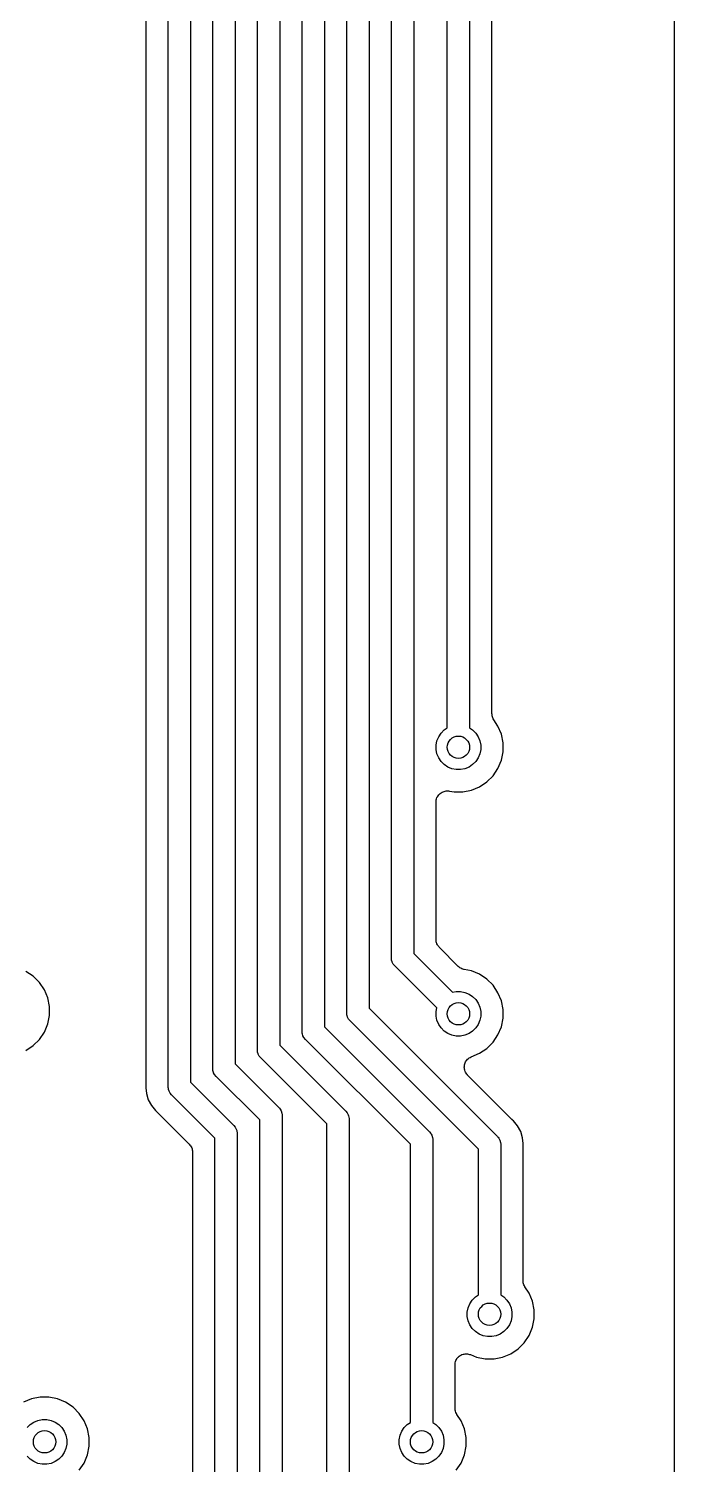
# Model space of a CAD drawing. Extents: x 49 to 143, y -158 to -38.
# Drawn here: x 137.12 to 142.9, y -123.04 to -110.17 of the extents above; entities that cross this region are included whole.
import ezdxf

# ---------------------------------------------------------------- set-up
doc = ezdxf.new("R2010")
doc.units = 0
doc.layers.add('BLACK', color=7, linetype='CONTINUOUS')

msp = doc.modelspace()

# ---------------------------------------------------------------- linework, layer by layer
at = {"layer": 'BLACK', "linetype": 'CONTINUOUS'}
for p, q in [((142.904, -38.2115), (142.904, -147.211)), ((140.37, -118.494), (140.37, -49.1291)), ((140.57, -49.0926), (140.57, -118.458)), ((140.87, -116.438), (140.87, -49.0634)), ((141.07, -49.0269), (141.07, -116.438)), ((141.27, -116.31), (141.27, -49.0416)), ((139.97, -118.986), (139.97, -54.996)), ((140.17, -54.9595), (140.17, -118.95)), ((139.57, -119.152), (139.57, -55.1617)), ((139.77, -55.1252), (139.77, -119.116)), ((139.17, -119.318), (139.17, -56.4058)), ((139.37, -56.3693), (139.37, -119.281)), ((138.97, -63.5061), (138.97, -119.447)), ((138.77, -119.484), (138.77, -63.5427)), ((138.37, -119.649), (138.37, -63.7084)), ((138.57, -63.6718), (138.57, -119.613)), ((138.17, -108.495), (138.17, -119.635)), ((141.271, -116.319), (141.27, -116.31)), ((141.272, -116.328), (141.271, -116.319)), ((141.272, -116.329), (141.272, -116.328)), ((141.275, -116.338), (141.272, -116.329)), ((141.272, -116.329), (141.272, -116.329)), ((141.277, -116.347), (141.275, -116.338)), ((141.277, -116.348), (141.277, -116.347)), ((141.278, -116.348), (141.277, -116.348)), ((141.282, -116.356), (141.278, -116.348)), ((141.286, -116.364), (141.282, -116.356)), ((141.287, -116.365), (141.286, -116.364)), ((141.287, -116.366), (141.287, -116.365)), ((141.287, -116.365), (141.287, -116.365)), ((141.287, -116.365), (141.287, -116.365)), ((141.324, -116.422), (141.287, -116.366)), ((140.778, -116.553), (140.793, -116.517)), ((140.793, -116.517), (140.815, -116.484)), ((140.815, -116.484), (140.843, -116.456)), ((140.843, -116.456), (140.87, -116.438)), ((141.07, -116.438), (141.097, -116.456)), ((141.097, -116.456), (141.125, -116.484)), ((141.125, -116.484), (141.147, -116.517)), ((141.147, -116.517), (141.162, -116.553)), ((141.355, -116.495), (141.324, -116.422)), ((141.37, -116.572), (141.355, -116.495)), ((140.77, -116.592), (140.778, -116.553)), ((140.77, -116.631), (140.77, -116.592)), ((140.778, -116.67), (140.77, -116.631)), ((141.162, -116.553), (141.17, -116.592)), ((141.17, -116.631), (141.162, -116.67)), ((141.17, -116.592), (141.17, -116.631)), ((141.355, -116.728), (141.37, -116.651)), ((141.37, -116.651), (141.37, -116.572)), ((140.793, -116.706), (140.778, -116.67)), ((140.815, -116.739), (140.793, -116.706)), ((140.843, -116.767), (140.815, -116.739)), ((140.875, -116.789), (140.843, -116.767)), ((140.912, -116.804), (140.875, -116.789)), ((141.065, -116.789), (141.028, -116.804)), ((141.097, -116.767), (141.065, -116.789)), ((141.125, -116.739), (141.097, -116.767)), ((141.147, -116.706), (141.125, -116.739)), ((141.162, -116.67), (141.147, -116.706)), ((141.324, -116.801), (141.355, -116.728)), ((140.95, -116.811), (140.912, -116.804)), ((140.99, -116.811), (140.95, -116.811)), ((141.028, -116.804), (140.99, -116.811)), ((141.225, -116.922), (141.281, -116.866)), ((141.281, -116.866), (141.324, -116.801)), ((140.783, -117.054), (140.787, -117.045)), ((140.787, -117.045), (140.794, -117.038)), ((140.787, -117.045), (140.787, -117.045)), ((140.787, -117.045), (140.787, -117.045)), ((140.794, -117.038), (140.8, -117.03)), ((140.8, -117.03), (140.807, -117.024)), ((140.8, -117.03), (140.8, -117.03)), ((140.8, -117.03), (140.8, -117.03)), ((140.807, -117.024), (140.815, -117.018)), ((140.815, -117.018), (140.824, -117.013)), ((140.815, -117.018), (140.815, -117.018)), ((140.815, -117.018), (140.815, -117.018)), ((140.824, -117.013), (140.832, -117.009)), ((140.832, -117.009), (140.832, -117.009)), ((140.832, -117.009), (140.833, -117.009)), ((140.833, -117.009), (140.842, -117.006)), ((140.842, -117.006), (140.851, -117.003)), ((140.851, -117.003), (140.861, -117.002)), ((140.851, -117.003), (140.851, -117.003)), ((140.851, -117.003), (140.851, -117.003)), ((140.861, -117.002), (140.87, -117.001)), ((140.87, -117.001), (140.87, -117.001)), ((140.87, -117.001), (140.871, -117.001)), ((140.871, -117.001), (140.88, -117.002)), ((140.88, -117.002), (140.89, -117.003)), ((140.89, -117.003), (140.931, -117.011)), ((140.931, -117.011), (141.009, -117.011)), ((141.009, -117.011), (141.087, -116.996)), ((141.087, -116.996), (141.159, -116.966)), ((141.159, -116.966), (141.225, -116.922)), ((140.77, -117.1), (140.771, -117.09)), ((140.77, -117.101), (140.77, -117.1)), ((140.77, -117.1), (140.77, -117.1)), ((140.77, -118.333), (140.77, -117.101)), ((140.77, -117.101), (140.77, -117.101)), ((140.77, -117.101), (140.77, -117.101)), ((140.771, -117.09), (140.772, -117.081)), ((140.772, -117.081), (140.775, -117.072)), ((140.772, -117.081), (140.772, -117.081)), ((140.772, -117.081), (140.772, -117.081)), ((140.775, -117.072), (140.778, -117.062)), ((140.778, -117.062), (140.783, -117.054)), ((140.778, -117.062), (140.778, -117.062)), ((140.778, -117.062), (140.778, -117.062)), ((140.771, -118.343), (140.77, -118.333)), ((140.57, -118.458), (140.918, -118.805)), ((140.772, -118.352), (140.771, -118.343)), ((140.772, -118.353), (140.772, -118.352)), ((140.772, -118.352), (140.772, -118.352)), ((140.775, -118.362), (140.772, -118.353)), ((140.777, -118.37), (140.775, -118.362)), ((140.777, -118.371), (140.777, -118.37)), ((140.778, -118.371), (140.777, -118.371)), ((140.782, -118.38), (140.778, -118.371)), ((140.786, -118.388), (140.782, -118.38)), ((140.787, -118.389), (140.786, -118.388)), ((140.786, -118.388), (140.786, -118.388)), ((140.793, -118.396), (140.787, -118.389)), ((140.798, -118.403), (140.793, -118.396)), ((140.799, -118.404), (140.798, -118.403)), ((140.969, -118.574), (140.799, -118.404)), ((140.799, -118.404), (140.799, -118.404)), ((140.799, -118.404), (140.799, -118.404)), ((140.799, -118.404), (140.799, -118.404)), ((140.37, -118.499), (140.37, -118.494)), ((140.371, -118.519), (140.37, -118.499)), ((140.376, -118.534), (140.371, -118.519)), ((140.377, -118.537), (140.376, -118.534)), ((140.386, -118.555), (140.377, -118.537)), ((140.399, -118.57), (140.386, -118.555)), ((140.403, -118.573), (140.399, -118.57)), ((140.776, -118.947), (140.403, -118.573)), ((140.976, -118.58), (140.969, -118.574)), ((140.983, -118.586), (140.976, -118.58)), ((140.984, -118.586), (140.983, -118.586)), ((140.992, -118.591), (140.984, -118.586)), ((140.984, -118.586), (140.984, -118.586)), ((141, -118.595), (140.992, -118.591)), ((137.161, -118.663), (137.095, -118.619)), ((137.217, -118.719), (137.161, -118.663)), ((137.26, -118.784), (137.217, -118.719)), ((141.001, -118.595), (141, -118.595)), ((141.01, -118.598), (141.001, -118.595)), ((141.001, -118.595), (141.001, -118.595)), ((141.019, -118.601), (141.01, -118.598)), ((141.02, -118.601), (141.019, -118.601)), ((141.087, -118.614), (141.02, -118.601)), ((141.02, -118.601), (141.02, -118.601)), ((141.02, -118.601), (141.02, -118.601)), ((141.02, -118.601), (141.02, -118.601)), ((141.159, -118.645), (141.087, -118.614)), ((141.225, -118.688), (141.159, -118.645)), ((141.281, -118.744), (141.225, -118.688)), ((137.291, -118.857), (137.26, -118.784)), ((140.918, -118.805), (140.95, -118.799)), ((140.95, -118.799), (140.99, -118.799)), ((140.99, -118.799), (141.028, -118.807)), ((141.028, -118.807), (141.065, -118.822)), ((141.065, -118.822), (141.097, -118.844)), ((141.097, -118.844), (141.125, -118.872)), ((141.324, -118.81), (141.281, -118.744)), ((141.355, -118.882), (141.324, -118.81)), ((137.306, -118.934), (137.291, -118.857)), ((137.306, -119.013), (137.306, -118.934)), ((140.17, -118.95), (141.317, -120.097)), ((140.77, -118.979), (140.776, -118.947)), ((141.125, -118.872), (141.147, -118.904)), ((141.147, -118.904), (141.162, -118.941)), ((141.162, -118.941), (141.17, -118.979)), ((141.37, -118.96), (141.355, -118.882)), ((141.37, -119.038), (141.37, -118.96)), ((137.26, -119.163), (137.291, -119.09)), ((137.291, -119.09), (137.306, -119.013)), ((139.97, -118.991), (139.97, -118.986)), ((139.97, -118.996), (139.97, -118.991)), ((139.971, -119.006), (139.97, -118.996)), ((139.97, -118.996), (139.97, -118.996)), ((139.971, -119.011), (139.971, -119.006)), ((139.973, -119.015), (139.971, -119.011)), ((139.977, -119.03), (139.973, -119.015)), ((139.986, -119.047), (139.977, -119.03)), ((139.999, -119.062), (139.986, -119.047)), ((140.003, -119.066), (139.999, -119.062)), ((141.149, -120.212), (140.003, -119.066)), ((140.77, -119.019), (140.77, -118.979)), ((140.778, -119.057), (140.77, -119.019)), ((140.793, -119.094), (140.778, -119.057)), ((140.815, -119.126), (140.793, -119.094)), ((141.147, -119.094), (141.125, -119.126)), ((141.162, -119.057), (141.147, -119.094)), ((141.17, -119.019), (141.162, -119.057)), ((141.17, -118.979), (141.17, -119.019)), ((141.355, -119.116), (141.37, -119.038)), ((137.161, -119.284), (137.217, -119.229)), ((137.217, -119.229), (137.26, -119.163)), ((139.569, -119.157), (139.57, -119.152)), ((139.57, -119.162), (139.569, -119.157)), ((139.571, -119.17), (139.57, -119.162)), ((139.57, -119.162), (139.57, -119.162)), ((139.571, -119.177), (139.571, -119.17)), ((139.572, -119.18), (139.571, -119.177)), ((139.577, -119.196), (139.572, -119.18)), ((139.586, -119.213), (139.577, -119.196)), ((139.599, -119.228), (139.586, -119.213)), ((139.603, -119.231), (139.599, -119.228)), ((140.54, -120.168), (139.603, -119.231)), ((139.77, -119.116), (140.707, -120.053)), ((140.843, -119.154), (140.815, -119.126)), ((140.875, -119.176), (140.843, -119.154)), ((140.912, -119.191), (140.875, -119.176)), ((140.95, -119.199), (140.912, -119.191)), ((140.99, -119.199), (140.95, -119.199)), ((141.028, -119.191), (140.99, -119.199)), ((141.065, -119.176), (141.028, -119.191)), ((141.097, -119.154), (141.065, -119.176)), ((141.125, -119.126), (141.097, -119.154)), ((141.281, -119.254), (141.324, -119.188)), ((141.324, -119.188), (141.355, -119.116)), ((137.095, -119.328), (137.161, -119.284)), ((139.169, -119.323), (139.17, -119.318)), ((139.171, -119.342), (139.169, -119.323)), ((139.176, -119.359), (139.171, -119.342)), ((139.177, -119.361), (139.176, -119.359)), ((139.186, -119.379), (139.177, -119.361)), ((139.37, -119.281), (139.958, -119.869)), ((141.083, -119.385), (141.159, -119.353)), ((141.159, -119.353), (141.225, -119.31)), ((141.225, -119.31), (141.281, -119.254)), ((138.769, -119.488), (138.77, -119.484)), ((138.771, -119.508), (138.769, -119.488)), ((138.97, -119.447), (139.358, -119.835)), ((139.199, -119.394), (139.186, -119.379)), ((139.203, -119.397), (139.199, -119.394)), ((139.79, -119.985), (139.203, -119.397)), ((141.022, -119.476), (141.023, -119.467)), ((141.022, -119.477), (141.022, -119.476)), ((141.023, -119.486), (141.022, -119.477)), ((141.022, -119.477), (141.022, -119.477)), ((141.023, -119.467), (141.024, -119.457)), ((141.023, -119.496), (141.023, -119.486)), ((141.024, -119.457), (141.027, -119.448)), ((141.024, -119.457), (141.024, -119.457)), ((141.024, -119.457), (141.024, -119.457)), ((141.027, -119.448), (141.029, -119.439)), ((141.029, -119.439), (141.03, -119.439)), ((141.03, -119.438), (141.034, -119.43)), ((141.03, -119.439), (141.03, -119.438)), ((141.034, -119.43), (141.039, -119.422)), ((141.039, -119.421), (141.045, -119.414)), ((141.039, -119.422), (141.039, -119.421)), ((141.039, -119.421), (141.039, -119.421)), ((141.045, -119.414), (141.051, -119.407)), ((141.051, -119.406), (141.059, -119.4)), ((141.051, -119.407), (141.051, -119.406)), ((141.051, -119.406), (141.051, -119.406)), ((141.059, -119.4), (141.066, -119.394)), ((141.066, -119.394), (141.066, -119.394)), ((141.066, -119.394), (141.067, -119.394)), ((141.067, -119.394), (141.075, -119.39)), ((141.075, -119.39), (141.083, -119.385)), ((138.57, -119.613), (138.954, -119.997)), ((138.777, -119.525), (138.771, -119.508)), ((138.777, -119.527), (138.777, -119.525)), ((138.786, -119.544), (138.777, -119.527)), ((138.799, -119.56), (138.786, -119.544)), ((138.803, -119.563), (138.799, -119.56)), ((139.19, -119.95), (138.803, -119.563)), ((141.026, -119.505), (141.023, -119.496)), ((141.023, -119.496), (141.023, -119.496)), ((141.023, -119.496), (141.023, -119.496)), ((141.029, -119.515), (141.026, -119.505)), ((141.033, -119.523), (141.029, -119.515)), ((141.029, -119.515), (141.029, -119.515)), ((141.029, -119.515), (141.029, -119.515)), ((141.038, -119.532), (141.033, -119.523)), ((141.044, -119.54), (141.038, -119.532)), ((141.038, -119.532), (141.038, -119.532)), ((141.038, -119.532), (141.038, -119.532)), ((141.05, -119.547), (141.044, -119.54)), ((141.051, -119.548), (141.05, -119.547)), ((141.05, -119.547), (141.05, -119.547)), ((141.05, -119.547), (141.05, -119.547)), ((141.05, -119.547), (141.05, -119.547)), ((141.448, -119.945), (141.051, -119.548)), ((138.169, -119.644), (138.168, -119.654)), ((138.168, -119.654), (138.169, -119.664)), ((138.17, -119.636), (138.169, -119.64)), ((138.169, -119.64), (138.169, -119.644)), ((138.169, -119.664), (138.174, -119.713)), ((138.17, -119.635), (138.17, -119.636)), ((138.174, -119.713), (138.191, -119.77)), ((138.369, -119.654), (138.37, -119.649)), ((138.37, -119.659), (138.369, -119.654)), ((138.371, -119.67), (138.37, -119.659)), ((138.37, -119.659), (138.37, -119.659)), ((138.371, -119.674), (138.371, -119.67)), ((138.372, -119.677), (138.371, -119.674)), ((138.377, -119.693), (138.372, -119.677)), ((138.386, -119.71), (138.377, -119.693)), ((138.399, -119.725), (138.386, -119.71)), ((138.403, -119.728), (138.399, -119.725)), ((138.787, -120.113), (138.403, -119.728)), ((138.191, -119.77), (138.219, -119.822)), ((138.219, -119.822), (138.257, -119.867)), ((138.257, -119.867), (138.264, -119.874)), ((138.264, -119.874), (138.266, -119.874)), ((138.266, -119.874), (138.268, -119.877)), ((138.268, -119.877), (138.272, -119.88)), ((139.358, -119.835), (139.361, -119.838)), ((139.361, -119.838), (139.365, -119.842)), ((139.365, -119.842), (139.365, -119.842)), ((139.365, -119.842), (139.367, -119.845)), ((139.367, -119.845), (139.374, -119.853)), ((139.374, -119.853), (139.383, -119.87)), ((139.383, -119.87), (139.389, -119.889)), ((139.958, -119.869), (139.962, -119.872)), ((139.962, -119.872), (139.974, -119.887)), ((138.272, -119.88), (138.558, -120.166)), ((138.954, -119.997), (138.958, -120)), ((138.958, -120), (138.971, -120.016)), ((139.19, -124.876), (139.19, -119.95)), ((139.389, -119.889), (139.39, -119.904)), ((139.39, -119.904), (139.39, -119.904)), ((139.39, -119.904), (139.391, -119.909)), ((139.391, -119.909), (139.39, -119.914)), ((139.39, -119.914), (139.39, -124.912)), ((139.79, -125.112), (139.79, -119.985)), ((139.974, -119.887), (139.983, -119.905)), ((139.983, -119.905), (139.986, -119.914)), ((139.986, -119.914), (139.989, -119.924)), ((139.989, -119.924), (139.989, -119.924)), ((139.989, -119.924), (139.99, -119.938)), ((139.99, -119.938), (139.99, -119.938)), ((139.99, -119.938), (139.991, -119.943)), ((139.991, -119.943), (139.99, -119.948)), ((139.99, -119.948), (139.99, -125.112)), ((141.451, -119.947), (141.448, -119.945)), ((141.454, -119.95), (141.451, -119.947)), ((141.455, -119.951), (141.454, -119.95)), ((141.463, -119.958), (141.455, -119.951)), ((141.5, -120.003), (141.463, -119.958)), ((141.528, -120.055), (141.5, -120.003)), ((138.787, -124.495), (138.787, -120.113)), ((138.971, -120.016), (138.98, -120.033)), ((138.98, -120.033), (138.984, -120.046)), ((138.984, -120.046), (138.986, -120.052)), ((138.986, -120.052), (138.986, -120.052)), ((138.986, -120.052), (138.987, -120.067)), ((138.987, -120.067), (138.987, -120.067)), ((138.987, -120.067), (138.988, -120.071)), ((138.988, -120.071), (138.987, -120.076)), ((138.987, -120.076), (138.987, -124.531)), ((140.707, -120.053), (140.711, -120.056)), ((140.711, -120.056), (140.723, -120.071)), ((140.723, -120.071), (140.726, -120.077)), ((140.726, -120.077), (140.733, -120.088)), ((140.733, -120.088), (140.738, -120.107)), ((140.738, -120.107), (140.738, -120.107)), ((140.738, -120.107), (140.74, -120.122)), ((140.74, -120.122), (140.74, -120.122)), ((140.74, -120.122), (140.74, -120.127)), ((140.74, -120.127), (140.74, -120.132)), ((140.74, -120.132), (140.74, -122.661)), ((141.317, -120.097), (141.32, -120.1)), ((141.32, -120.1), (141.324, -120.104)), ((141.324, -120.104), (141.324, -120.104)), ((141.324, -120.104), (141.326, -120.106)), ((141.326, -120.106), (141.333, -120.115)), ((141.333, -120.115), (141.342, -120.132)), ((141.342, -120.132), (141.348, -120.151)), ((141.545, -120.112), (141.528, -120.055)), ((141.55, -120.161), (141.545, -120.112)), ((138.558, -120.166), (138.558, -120.167)), ((138.558, -120.167), (138.558, -120.167)), ((138.558, -120.167), (138.558, -120.167)), ((138.558, -120.167), (138.559, -120.167)), ((138.559, -120.167), (138.565, -120.175)), ((138.565, -120.175), (138.57, -120.182)), ((138.57, -120.182), (138.571, -120.182)), ((138.571, -120.182), (138.571, -120.183)), ((138.571, -120.183), (138.575, -120.191)), ((138.575, -120.191), (138.58, -120.199)), ((138.58, -120.199), (138.58, -120.199)), ((138.58, -120.199), (138.58, -120.2)), ((138.58, -120.2), (138.583, -120.209)), ((138.583, -120.209), (138.585, -120.218)), ((138.585, -120.218), (138.585, -120.218)), ((138.585, -120.218), (138.585, -120.219)), ((138.585, -120.219), (138.586, -120.228)), ((138.586, -120.228), (138.587, -120.237)), ((138.587, -120.237), (138.587, -124.371)), ((140.54, -122.661), (140.54, -120.168)), ((141.149, -121.518), (141.149, -120.212)), ((141.348, -120.151), (141.349, -120.166)), ((141.349, -120.166), (141.349, -120.166)), ((141.349, -120.166), (141.35, -120.171)), ((141.35, -120.171), (141.349, -120.176)), ((141.349, -120.176), (141.349, -121.518)), ((141.549, -120.189), (141.55, -120.185)), ((141.549, -120.19), (141.549, -120.189)), ((141.549, -121.39), (141.549, -120.19)), ((141.551, -120.171), (141.55, -120.161)), ((141.55, -120.161), (141.55, -120.161)), ((141.55, -120.181), (141.551, -120.171)), ((141.55, -120.185), (141.55, -120.181)), ((141.55, -121.399), (141.549, -121.39)), ((141.551, -121.408), (141.55, -121.399)), ((141.551, -121.409), (141.551, -121.408)), ((141.554, -121.418), (141.551, -121.409)), ((141.551, -121.409), (141.551, -121.409)), ((141.557, -121.427), (141.554, -121.418)), ((141.094, -121.564), (141.122, -121.536)), ((141.122, -121.536), (141.149, -121.518)), ((141.349, -121.518), (141.377, -121.536)), ((141.377, -121.536), (141.405, -121.564)), ((141.557, -121.428), (141.557, -121.427)), ((141.561, -121.436), (141.557, -121.428)), ((141.557, -121.428), (141.557, -121.428)), ((141.565, -121.444), (141.561, -121.436)), ((141.566, -121.445), (141.565, -121.444)), ((141.566, -121.446), (141.566, -121.445)), ((141.566, -121.445), (141.566, -121.445)), ((141.566, -121.445), (141.566, -121.445)), ((141.604, -121.502), (141.566, -121.446)), ((141.634, -121.575), (141.604, -121.502)), ((141.049, -121.672), (141.057, -121.633)), ((141.049, -121.711), (141.049, -121.672)), ((141.057, -121.633), (141.072, -121.597)), ((141.072, -121.597), (141.094, -121.564)), ((141.405, -121.564), (141.427, -121.597)), ((141.427, -121.597), (141.442, -121.633)), ((141.442, -121.633), (141.449, -121.672)), ((141.449, -121.672), (141.449, -121.711)), ((141.649, -121.652), (141.634, -121.575)), ((141.649, -121.731), (141.649, -121.652)), ((141.057, -121.75), (141.049, -121.711)), ((141.072, -121.786), (141.057, -121.75)), ((141.094, -121.819), (141.072, -121.786)), ((141.427, -121.786), (141.405, -121.819)), ((141.442, -121.75), (141.427, -121.786)), ((141.449, -121.711), (141.442, -121.75)), ((141.634, -121.808), (141.649, -121.731)), ((141.122, -121.847), (141.094, -121.819)), ((141.155, -121.869), (141.122, -121.847)), ((141.191, -121.884), (141.155, -121.869)), ((141.23, -121.891), (141.191, -121.884)), ((141.269, -121.891), (141.23, -121.891)), ((141.308, -121.884), (141.269, -121.891)), ((141.344, -121.869), (141.308, -121.884)), ((141.377, -121.847), (141.344, -121.869)), ((141.405, -121.819), (141.377, -121.847)), ((141.56, -121.946), (141.604, -121.881)), ((141.604, -121.881), (141.634, -121.808)), ((140.977, -122.068), (140.985, -122.062)), ((140.985, -122.062), (140.993, -122.058)), ((140.985, -122.062), (140.985, -122.062)), ((140.985, -122.062), (140.985, -122.062)), ((140.993, -122.058), (141.002, -122.053)), ((141.002, -122.053), (141.011, -122.05)), ((141.002, -122.053), (141.002, -122.053)), ((141.002, -122.053), (141.002, -122.053)), ((141.011, -122.05), (141.021, -122.048)), ((141.021, -122.048), (141.031, -122.047)), ((141.021, -122.048), (141.021, -122.048)), ((141.021, -122.048), (141.021, -122.048)), ((141.031, -122.047), (141.04, -122.046)), ((141.04, -122.046), (141.04, -122.046)), ((141.04, -122.046), (141.04, -122.046)), ((141.04, -122.046), (141.05, -122.047)), ((141.05, -122.047), (141.059, -122.048)), ((141.059, -122.048), (141.06, -122.048)), ((141.06, -122.048), (141.06, -122.048)), ((141.06, -122.048), (141.069, -122.051)), ((141.069, -122.051), (141.078, -122.053)), ((141.078, -122.053), (141.133, -122.076)), ((141.366, -122.076), (141.439, -122.046)), ((141.439, -122.046), (141.504, -122.002)), ((141.504, -122.002), (141.56, -121.946)), ((140.94, -122.144), (140.941, -122.135)), ((140.94, -122.145), (140.94, -122.144)), ((140.94, -122.146), (140.94, -122.145)), ((140.94, -122.145), (140.94, -122.145)), ((140.94, -122.145), (140.94, -122.145)), ((140.94, -122.533), (140.94, -122.146)), ((140.941, -122.135), (140.942, -122.125)), ((140.942, -122.125), (140.945, -122.116)), ((140.942, -122.125), (140.942, -122.125)), ((140.942, -122.125), (140.942, -122.125)), ((140.945, -122.116), (140.948, -122.107)), ((140.948, -122.106), (140.952, -122.098)), ((140.948, -122.107), (140.948, -122.106)), ((140.948, -122.107), (140.948, -122.107)), ((140.952, -122.098), (140.957, -122.09)), ((140.957, -122.089), (140.963, -122.082)), ((140.957, -122.09), (140.957, -122.089)), ((140.957, -122.09), (140.957, -122.09)), ((140.963, -122.082), (140.969, -122.075)), ((140.969, -122.075), (140.97, -122.075)), ((140.97, -122.074), (140.977, -122.068)), ((140.97, -122.075), (140.97, -122.074)), ((141.133, -122.076), (141.21, -122.091)), ((141.21, -122.091), (141.289, -122.091)), ((141.289, -122.091), (141.366, -122.076)), ((137.145, -122.45), (137.072, -122.48)), ((137.222, -122.434), (137.145, -122.45)), ((137.301, -122.434), (137.222, -122.434)), ((137.378, -122.45), (137.301, -122.434)), ((137.451, -122.48), (137.378, -122.45)), ((137.517, -122.524), (137.451, -122.48)), ((137.572, -122.579), (137.517, -122.524)), ((137.616, -122.645), (137.572, -122.579)), ((140.941, -122.542), (140.94, -122.533)), ((140.941, -122.551), (140.941, -122.542)), ((140.942, -122.552), (140.941, -122.551)), ((140.944, -122.561), (140.942, -122.552)), ((140.942, -122.552), (140.942, -122.552)), ((140.947, -122.57), (140.944, -122.561)), ((140.947, -122.571), (140.947, -122.57)), ((140.952, -122.579), (140.947, -122.571)), ((140.947, -122.571), (140.947, -122.571)), ((140.956, -122.587), (140.952, -122.579)), ((137.106, -122.707), (137.134, -122.679)), ((137.134, -122.679), (137.167, -122.657)), ((137.167, -122.657), (137.203, -122.642)), ((137.203, -122.642), (137.242, -122.634)), ((137.242, -122.634), (137.281, -122.634)), ((137.281, -122.634), (137.32, -122.642)), ((137.32, -122.642), (137.356, -122.657)), ((137.356, -122.657), (137.389, -122.679)), ((137.389, -122.679), (137.417, -122.707)), ((137.417, -122.707), (137.439, -122.74)), ((137.646, -122.718), (137.616, -122.645)), ((140.463, -122.74), (140.484, -122.707)), ((140.484, -122.707), (140.512, -122.679)), ((140.512, -122.679), (140.54, -122.661)), ((140.74, -122.661), (140.767, -122.679)), ((140.767, -122.679), (140.795, -122.707)), ((140.795, -122.707), (140.817, -122.74)), ((140.957, -122.588), (140.956, -122.587)), ((140.957, -122.589), (140.957, -122.588)), ((140.957, -122.588), (140.957, -122.588)), ((140.957, -122.588), (140.957, -122.588)), ((140.994, -122.645), (140.957, -122.589)), ((141.024, -122.718), (140.994, -122.645)), ((137.439, -122.74), (137.454, -122.776)), ((137.454, -122.776), (137.462, -122.815)), ((137.462, -122.815), (137.462, -122.854)), ((137.662, -122.795), (137.646, -122.718)), ((137.662, -122.874), (137.662, -122.795)), ((140.44, -122.815), (140.447, -122.776)), ((140.44, -122.854), (140.44, -122.815)), ((140.447, -122.776), (140.463, -122.74)), ((140.817, -122.74), (140.832, -122.776)), ((140.832, -122.776), (140.84, -122.815)), ((140.84, -122.815), (140.84, -122.854)), ((141.04, -122.795), (141.024, -122.718)), ((141.04, -122.874), (141.04, -122.795)), ((137.134, -122.99), (137.106, -122.962)), ((137.417, -122.962), (137.389, -122.99)), ((137.439, -122.929), (137.417, -122.962)), ((137.454, -122.893), (137.439, -122.929)), ((137.462, -122.854), (137.454, -122.893)), ((137.616, -123.024), (137.646, -122.951)), ((137.646, -122.951), (137.662, -122.874)), ((140.447, -122.893), (140.44, -122.854)), ((140.463, -122.929), (140.447, -122.893)), ((140.484, -122.962), (140.463, -122.929)), ((140.512, -122.99), (140.484, -122.962)), ((140.795, -122.962), (140.767, -122.99)), ((140.817, -122.929), (140.795, -122.962)), ((140.832, -122.893), (140.817, -122.929)), ((140.84, -122.854), (140.832, -122.893)), ((140.994, -123.024), (141.024, -122.951)), ((141.024, -122.951), (141.04, -122.874)), ((137.167, -123.012), (137.134, -122.99)), ((137.203, -123.027), (137.167, -123.012)), ((137.242, -123.034), (137.203, -123.027)), ((137.281, -123.034), (137.242, -123.034)), ((137.32, -123.027), (137.281, -123.034)), ((137.356, -123.012), (137.32, -123.027)), ((137.389, -122.99), (137.356, -123.012)), ((137.572, -123.089), (137.616, -123.024)), ((140.545, -123.012), (140.512, -122.99)), ((140.581, -123.027), (140.545, -123.012)), ((140.62, -123.034), (140.581, -123.027)), ((140.659, -123.034), (140.62, -123.034)), ((140.698, -123.027), (140.659, -123.034)), ((140.735, -123.012), (140.698, -123.027)), ((140.767, -122.99), (140.735, -123.012)), ((140.95, -123.089), (140.994, -123.024))]:
    msp.add_line(p, q, dxfattribs=at)
at = {"layer": 'BLACK'}
for centre in [(140.97, -116.611), (140.97, -118.999), (141.249, -121.691), (137.262, -122.834), (140.64, -122.834)]:
    msp.add_circle(centre, 0.1, dxfattribs=at)

doc.saveas('drawing.dxf')
